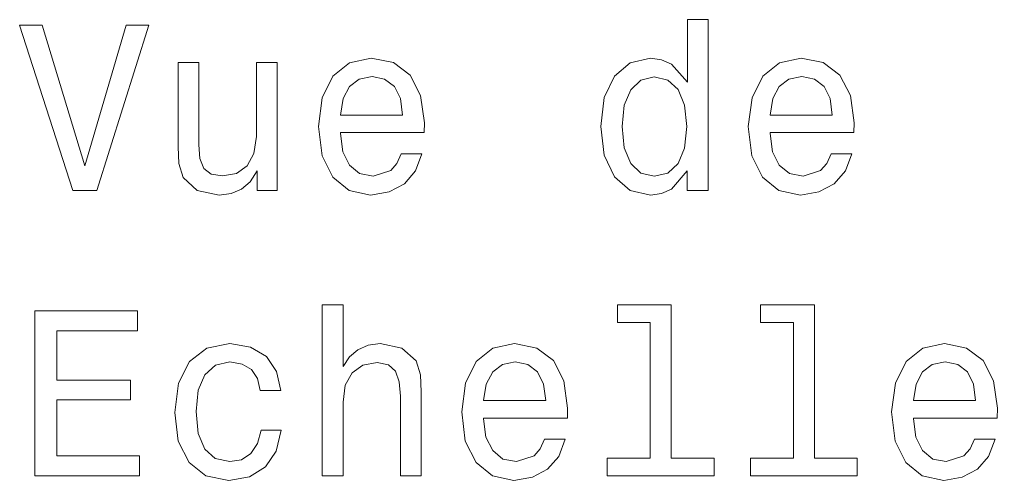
# Model space of a CAD drawing. Extents: x 291 to 828, y 188 to 662.
# Drawn here: x 638.12 to 658.85, y 309.88 to 319.64 of the extents above; entities that cross this region are included whole.
import ezdxf

# ---------------------------------------------------------------- set-up
doc = ezdxf.new("R2010")
doc.units = 0

msp = doc.modelspace()

# ---------------------------------------------------------------- linework, layer by layer
at = {"color": 7, "lineweight": 13}
for points in [[(652.27, 316.44), (652.27, 316.022), (652.714, 316.022), (652.714, 319.643), (652.275, 319.643), (652.275, 318.316), (651.937, 318.7), (651.73, 318.791), (651.493, 318.826), (651.065, 318.725), (650.732, 318.443), (650.515, 317.989), (650.439, 317.378), (650.515, 316.768), (650.732, 316.309), (651.065, 316.022), (651.493, 315.926), (651.73, 315.961), (651.942, 316.052)], [(640.383, 319.527), (639.506, 316.546), (638.603, 319.527), (638.124, 319.527), (639.253, 316.022), (639.758, 316.022), (640.862, 319.527)], [(643.586, 318.73), (643.142, 318.73), (643.142, 317.167), (643.091, 316.803), (642.945, 316.541), (642.718, 316.38), (642.421, 316.329), (642.184, 316.37), (642.032, 316.491), (641.947, 316.698), (641.926, 316.99), (641.926, 318.73), (641.483, 318.73), (641.483, 316.95), (641.498, 316.592), (641.594, 316.294), (641.886, 316.022), (642.355, 315.926), (642.607, 315.961), (642.824, 316.052), (643.011, 316.208), (643.162, 316.435), (643.162, 316.022), (643.586, 316.022)], [(644.922, 317.247), (646.697, 317.247), (646.702, 317.454), (646.622, 318.034), (646.4, 318.468), (646.047, 318.73), (645.578, 318.826), (645.119, 318.725), (644.766, 318.443), (644.539, 317.984), (644.458, 317.378), (644.534, 316.758), (644.761, 316.304), (645.109, 316.022), (645.563, 315.926), (645.956, 315.992), (646.279, 316.163), (646.516, 316.435), (646.652, 316.798), (646.213, 316.798), (646.122, 316.597), (645.991, 316.445), (645.618, 316.324), (645.331, 316.38), (645.114, 316.556), (644.972, 316.844), (644.922, 317.232)], [(654.03, 317.247), (655.805, 317.247), (655.81, 317.454), (655.73, 318.034), (655.508, 318.468), (655.155, 318.73), (654.686, 318.826), (654.227, 318.725), (653.874, 318.443), (653.647, 317.984), (653.566, 317.378), (653.642, 316.758), (653.869, 316.304), (654.217, 316.022), (654.671, 315.926), (655.064, 315.992), (655.387, 316.163), (655.624, 316.435), (655.76, 316.798), (655.321, 316.798), (655.23, 316.597), (655.099, 316.445), (654.726, 316.324), (654.439, 316.38), (654.222, 316.556), (654.081, 316.844), (654.03, 317.232)], [(644.922, 317.62), (644.978, 317.968), (645.114, 318.226), (645.32, 318.382), (645.593, 318.438), (645.86, 318.382), (646.067, 318.226), (646.193, 317.968), (646.238, 317.62)], [(651.569, 318.427), (651.862, 318.357), (652.083, 318.16), (652.215, 317.832), (652.265, 317.378), (652.215, 316.919), (652.083, 316.592), (651.862, 316.39), (651.569, 316.324), (651.292, 316.39), (651.08, 316.592), (650.939, 316.925), (650.893, 317.378), (650.939, 317.827), (651.08, 318.155), (651.292, 318.357)], [(654.03, 317.62), (654.086, 317.968), (654.222, 318.226), (654.429, 318.382), (654.701, 318.438), (654.968, 318.382), (655.175, 318.226), (655.301, 317.968), (655.346, 317.62)], [(644.534, 309.975), (644.978, 309.975), (644.978, 311.538), (645.023, 311.896), (645.169, 312.159), (645.396, 312.32), (645.699, 312.381), (645.941, 312.33), (646.092, 312.194), (646.168, 311.967), (646.193, 311.664), (646.193, 309.975), (646.637, 309.975), (646.637, 311.755), (646.617, 312.113), (646.526, 312.411), (646.228, 312.683), (645.764, 312.779), (645.512, 312.744), (645.295, 312.648), (645.114, 312.497), (644.978, 312.29), (644.978, 313.596), (644.534, 313.596)], [(651.488, 313.223), (651.488, 310.348), (650.576, 310.348), (650.576, 309.975), (652.84, 309.975), (652.84, 310.348), (651.932, 310.348), (651.932, 313.596), (650.792, 313.596), (650.792, 313.223)], [(654.524, 313.223), (654.524, 310.348), (653.612, 310.348), (653.612, 309.975), (655.876, 309.975), (655.876, 310.348), (654.968, 310.348), (654.968, 313.596), (653.828, 313.596), (653.828, 313.223)], [(638.447, 309.975), (640.666, 309.975), (640.666, 310.399), (638.911, 310.399), (638.911, 311.584), (640.474, 311.584), (640.474, 312.002), (638.911, 312.002), (638.911, 313.051), (640.625, 313.051), (640.625, 313.475), (638.447, 313.475)], [(643.222, 311.785), (643.661, 311.785), (643.57, 312.189), (643.354, 312.507), (643.016, 312.703), (642.577, 312.779), (642.093, 312.678), (641.725, 312.396), (641.493, 311.937), (641.412, 311.321), (641.488, 310.711), (641.715, 310.257), (642.073, 309.975), (642.562, 309.879), (642.996, 309.955), (643.333, 310.167), (643.565, 310.499), (643.666, 310.943), (643.243, 310.943), (643.167, 310.661), (643.026, 310.449), (642.824, 310.318), (642.577, 310.278), (642.269, 310.343), (642.047, 310.545), (641.911, 310.873), (641.866, 311.337), (641.911, 311.79), (642.052, 312.118), (642.279, 312.32), (642.577, 312.391), (642.839, 312.345), (643.036, 312.229), (643.167, 312.038)], [(647.958, 311.2), (649.733, 311.2), (649.738, 311.407), (649.658, 311.987), (649.436, 312.421), (649.083, 312.683), (648.614, 312.779), (648.155, 312.678), (647.802, 312.396), (647.575, 311.937), (647.494, 311.332), (647.57, 310.711), (647.797, 310.257), (648.145, 309.975), (648.599, 309.879), (648.992, 309.945), (649.315, 310.116), (649.552, 310.388), (649.688, 310.752), (649.249, 310.752), (649.158, 310.55), (649.027, 310.399), (648.654, 310.278), (648.367, 310.333), (648.15, 310.51), (648.008, 310.797), (647.958, 311.185)], [(657.066, 311.2), (658.841, 311.2), (658.846, 311.407), (658.766, 311.987), (658.544, 312.421), (658.191, 312.683), (657.722, 312.779), (657.263, 312.678), (656.91, 312.396), (656.683, 311.937), (656.602, 311.332), (656.678, 310.711), (656.905, 310.257), (657.253, 309.975), (657.707, 309.879), (658.1, 309.945), (658.423, 310.116), (658.66, 310.388), (658.796, 310.752), (658.357, 310.752), (658.266, 310.55), (658.135, 310.399), (657.762, 310.278), (657.475, 310.333), (657.258, 310.51), (657.117, 310.797), (657.066, 311.185)], [(647.958, 311.574), (648.014, 311.922), (648.15, 312.179), (648.357, 312.335), (648.629, 312.391), (648.896, 312.335), (649.103, 312.179), (649.229, 311.922), (649.274, 311.574)], [(657.066, 311.574), (657.122, 311.922), (657.258, 312.179), (657.465, 312.335), (657.737, 312.391), (658.004, 312.335), (658.211, 312.179), (658.337, 311.922), (658.382, 311.574)]]:
    msp.add_lwpolyline(points, close=True, dxfattribs=at)

doc.saveas('drawing.dxf')
